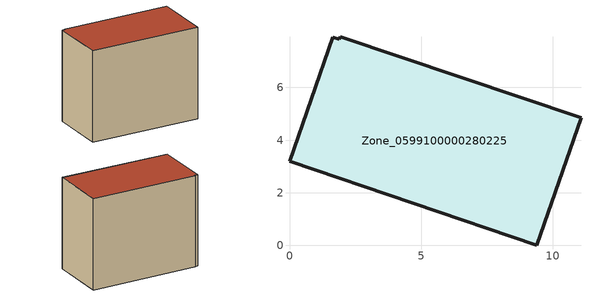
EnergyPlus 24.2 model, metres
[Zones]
Zone_0599100000280225
 floor ground (C_G): 1.64,7.92 1.88,7.83 1.93,7.93 11.07,4.85 9.38,0 0,3.2 z0
 wall outside (C_F): 9.38,0 11.07,4.85 1.93,7.93 1.88,7.83 1.64,7.92 0,3.2 9.38,0 z0:8.11
 roof outside (C_R): 1.88,7.83 1.64,7.92 0,3.2 9.38,0 11.07,4.85 1.93,7.93 z8.11
[BUILDING]
Pand.0599100000280225: North Axis=0; Terrain=City; Loads Convergence Tolerance Value=0.04; Temperature Convergence Tolerance Value=0.4; Solar Distribution=FullExterior; Maximum Number of Warmup Days=25; Minimum Number of Warmup Days=1
[Site:Location]
Rotterdam.The.Hague.AP_ZH_NLD Design_Conditions: Latitude=51.96; Longitude=4.45; Time Zone=1; Elevation=-4.5
[SITE:GROUNDTEMPERATURE:BUILDINGSURFACE]
18, 18, 18, 18, 18, 18, 18, 18, 18, 18, 18, 18
[MATERIAL] Thermal Absorptance=0.9; Solar Absorptance=0.7; Visible Absorptance=0.7
Name | Roughness | Thickness | Conductivity | Density | Specific Heat
G.TI.1992-2005 | MediumSmooth | 0.15 | 0.06 | 540 | 1210
F.TI.1992-2005 | Rough | 0.3 | 0.12 | 1920 | 840
R.TI.1992-2005 | MediumRough | 0.2 | 0.08 | 1500 | 1000
[CONSTRUCTION]
C_G: G.TI.1992-2005
C_F: F.TI.1992-2005
C_R: R.TI.1992-2005
[ZONE]
Zone_0599100000280225: Type=1; Multiplier=1; Ceiling Height=Autocalculate; Volume=Autocalculate; Floor Area=autocalculate; Part of Total Floor Area=Yes
[ZONEINFILTRATION:DESIGNFLOWRATE]
Infil_Zone_0599100000280225: Zone or ZoneList or Space or SpaceList=Zone_0599100000280225; Schedule=AlwaysOn; Design Flow Rate Calculation Method=Flow/Area; Flow Rate per Floor Area=0.0015; Constant Term Coefficient=1; Temperature Term Coefficient=0; Velocity Term Coefficient=0; Velocity Squared Term Coefficient=0
[HVACTEMPLATE:ZONE:IDEALLOADSAIRSYSTEM]
Zone_0599100000280225: Maximum Heating Supply Air Temperature=50; Minimum Cooling Supply Air Temperature=13; Maximum Heating Supply Air Humidity Ratio=0.0156; Minimum Cooling Supply Air Humidity Ratio=0.0077; Heating Limit=NoLimit; Cooling Limit=NoLimit; Dehumidification Control Type=ConstantSensibleHeatRatio; Cooling Sensible Heat Ratio=0.7; Dehumidification Setpoint=60; Humidification Control Type=None; Humidification Setpoint=30; Outdoor Air Method=None; Outdoor Air Flow Rate per Person=0.00944; Outdoor Air Flow Rate per Zone Floor Area=0; Outdoor Air Flow Rate per Zone=0; Demand Controlled Ventilation Type=None; Outdoor Air Economizer Type=NoEconomizer; Heat Recovery Type=None; Sensible Heat Recovery Effectiveness=0.7; Latent Heat Recovery Effectiveness=0.65
[ZONECONTROL:THERMOSTAT]
ThermostatControl_Zone_0599100000280225: Zone or ZoneList=Zone_0599100000280225; Control Type Schedule=DualSetpointControlType; Control 1=Thermostat_Zone_0599100000280225; Temperature Difference Between Cutout And Setpoint=0
[THERMOSTATSETPOINT:DUALSETPOINT]
Thermostat_Zone_0599100000280225: Heating Setpoint Temperature Schedule=HeatingSetpoint_Zone_0599100000280225; Cooling Setpoint Temperature Schedule=CoolingSetpoint_Zone_0599100000280225
[SCHEDULE:COMPACT]
HeatingSetpoint_Zone_0599100000280225: Through: 12/31, For: AllDays, Until: 24:00, 21
CoolingSetpoint_Zone_0599100000280225: Through: 12/31, For: AllDays, Until: 24:00, 24
DualSetpointControlType: Through: 12/31, For: AllDays, Until: 24:00, 4
AlwaysOn: Through: 12/31, For: AllDays, Until: 24:00, 1
